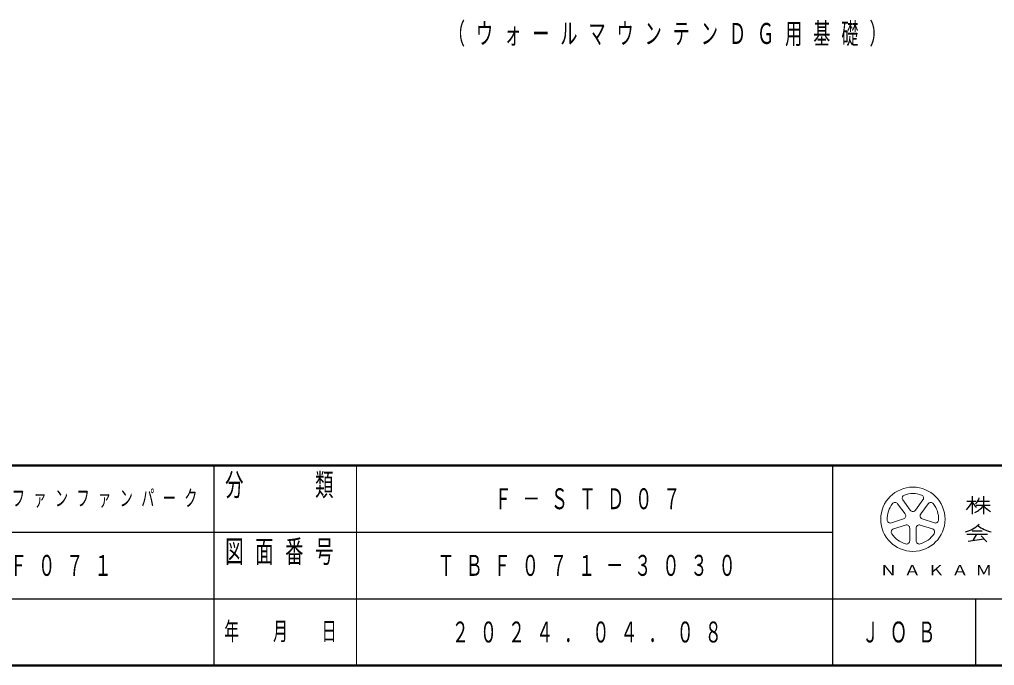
# Model space of a CAD drawing. Units: millimetres on the paper. Extents: x -385 to 0, y -594 to 267.
# Drawn here: x -155.4 to -53, y -594 to -526.1 of the extents above; entities that cross this region are included whole.
import ezdxf

# ---------------------------------------------------------------- set-up
doc = ezdxf.new("R2010")
doc.units = ezdxf.units.MM
doc.layers.add('1_20', color=7, linetype='Continuous', lineweight=13)
doc.layers.add('NAKAMURA図枠', color=7, linetype='Continuous', lineweight=13)
doc.layers.add('図面情報', color=7, linetype='Continuous')
doc.styles.add('ＭＳ ゴシック', font='')
doc.styles.get('ＭＳ ゴシック').set_extended_font_data('MS Gothic')

msp = doc.modelspace()

# ---------------------------------------------------------------- linework, layer by layer
at = {"layer": 'NAKAMURA図枠', "lineweight": 50}
for p, q in [((-385, -573), (0, -573)), ((-385, -594), (0, -594))]:
    msp.add_line(p, q, dxfattribs=at)
at = {"layer": 'NAKAMURA図枠', "color": 211, "lineweight": 25}
for p, q in [((-135, -573), (-135, -594)), ((-70, -573), (-70, -594)), ((-187.5, -580), (-70, -580)), ((-242.5, -587), (0, -587))]:
    msp.add_line(p, q, dxfattribs=at)
at = {"layer": 'NAKAMURA図枠'}
for p, q in [((-120, -573), (-120, -594)), ((-62.39, -578.083), (-63.175, -577.003)), ((-62.629, -576.607), (-61.844, -577.687)), ((-61.298, -577.687), (-60.513, -576.607)), ((-59.967, -577.003), (-60.752, -578.083)), ((-63.828, -579.015), (-62.559, -578.603)), ((-62.35, -579.245), (-63.62, -579.657)), ((-61.908, -580.901), (-61.908, -579.566)), ((-61.233, -579.566), (-61.233, -580.901)), ((-59.522, -579.657), (-60.792, -579.245)), ((-60.583, -578.603), (-59.313, -579.015))]:
    msp.add_line(p, q, dxfattribs=at)
at = {"layer": 'NAKAMURA図枠', "lineweight": 25}
for p, q in [((-55.361, -576.207), (-55.361, -578.097)), ((-54.146, -576.207), (-54.146, -578.097)), ((-55.901, -576.747), (-54.956, -576.747)), ((-54.915, -577.152), (-53.471, -577.152)), ((-54.769, -576.747), (-53.525, -576.747)), ((-55.901, -580.216), (-53.741, -580.216)), ((-55.361, -579.852), (-54.281, -579.852)), ((-54.899, -580.216), (-55.289, -580.864)), ((-54.416, -580.393), (-53.81, -580.999)), ((-55.765, -580.933), (-54.113, -580.696)), ((-55, -587), (-55, -594))]:
    msp.add_line(p, q, dxfattribs=at)
at = {"layer": 'NAKAMURA図枠'}
msp.add_circle((-61.571, -578.637), 3.375, dxfattribs=at)
for centre, radius, start, end in [((-62.356, -576.408), 0.338, 109.39847, 215.99997), ((-61.571, -578.637), 2.7, 70.60155, 109.39847), ((-60.786, -576.408), 0.338, 324, 70.60155), ((-61.571, -578.637), 2.7, 142.60154, 181.39846), ((-63.448, -577.202), 0.338, 35.99999, 142.60154), ((-59.694, -577.202), 0.338, 37.39846, 143.99995), ((-61.571, -578.637), 2.7, 358.60155, 37.39847), ((-62.663, -578.282), 0.338, 287.99998, 35.99999), ((-61.571, -577.488), 0.338, 215.99998, 324), ((-60.479, -578.282), 0.338, 143.99996, 251.99999), ((-63.933, -578.694), 0.338, 181.39848, 287.99997), ((-62.246, -579.566), 0.338, 359.99997, 107.99999), ((-60.896, -579.566), 0.338, 71.99997, 179.99999), ((-59.209, -578.694), 0.338, 252.00001, 358.60156), ((-63.516, -579.978), 0.338, 107.99999, 214.60154), ((-61.571, -578.637), 2.7, 214.60156, 253.39848), ((-61.571, -578.637), 2.7, 286.60155, 325.39847), ((-59.626, -579.978), 0.338, 325.39847, 71.99996), ((-62.246, -580.901), 0.338, 253.39847, 359.99997), ((-60.896, -580.901), 0.338, 179.99999, 286.60154)]:
    msp.add_arc(centre, radius, start, end, dxfattribs=at)
at = {"layer": 'NAKAMURA図枠', "lineweight": 25}
for centre, radius, start, end in [((-56.002, -575.953), 1.467, 313.72108, 343.54317), ((-57.466, -575.916), 2.285, 311.36185, 337.13638), ((-53.383, -575.573), 2.345, 212.50346, 230.00631), ((-56.374, -575.182), 3.034, 295.86917, 317.23867), ((-51.918, -575.182), 3.034, 222.76131, 240.10806), ((-56.898, -576.743), 3.32, 285.11261, 313.40619), ((-52.77, -576.806), 3.192, 231.17281, 259.75506)]:
    msp.add_arc(centre, radius, start, end, dxfattribs=at)

# ---------------------------------------------------------------- texts
at = {"layer": '1_20', "insert": (-110.405, -527.743), "char_height": 2.199, "attachment_point": 4, "style": 'ＭＳ ゴシック'}
msp.add_mtext('\\T1.64;\\W0.6;（ウォールマウンテンＤＧ用基礎）', dxfattribs=at)
at = {"layer": 'NAKAMURA図枠', "color": 4, "style": 'ＭＳ ゴシック'}
for s, insert, char_height, attachment_point in [('\\T1.64;\\W0.6;分\u3000\u3000類', (-127.5, -573.833), 2.346, 2), ('\\T1.64;\\W0.6;図面番号', (-127.5, -580.833), 2.346, 2), ('\\T1.39;\\W1.2;ＮＡＫＡＭＵＲＡ\u3000ＭＦＧ．ＣＯＲＰＯＲＡＴＩＯＮ', (-35, -584), 1.1, 5), ('\\T1.64;\\W0.6;年\u3000月\u3000日', (-127.5, -590.5), 1.906, 5), ('\\T1.64;\\W0.6;ＪＯＢ', (-62.5, -590.5), 2.199, 5)]:
    msp.add_mtext(s, dxfattribs=dict(at, insert=insert, char_height=char_height, attachment_point=attachment_point))
at = {"layer": '図面情報', "attachment_point": 4, "style": 'ＭＳ ゴシック'}
for s, insert, char_height in [('\\T1.64;\\W0.6;トットビルダー\u3000ファンファンパーク', (-174.3, -576.5), 1.686), ('\\T1.64;\\W0.6;Ｆ－ＳＴＤ０７', (-105.5, -576.5), 2.199), ('\\T1.64;\\W0.6;ＴＢ－Ｆ０７１', (-165.25, -583.5), 2.199), ('\\T1.64;\\W0.6;ＴＢＦ０７１－３０３０', (-111.5, -583.5), 2.199), ('\\T1.64;\\W0.6;２０２４．０４．０８', (-110, -590.5), 2.199)]:
    msp.add_mtext(s, dxfattribs=dict(at, insert=insert, char_height=char_height))

doc.saveas('drawing.dxf')
